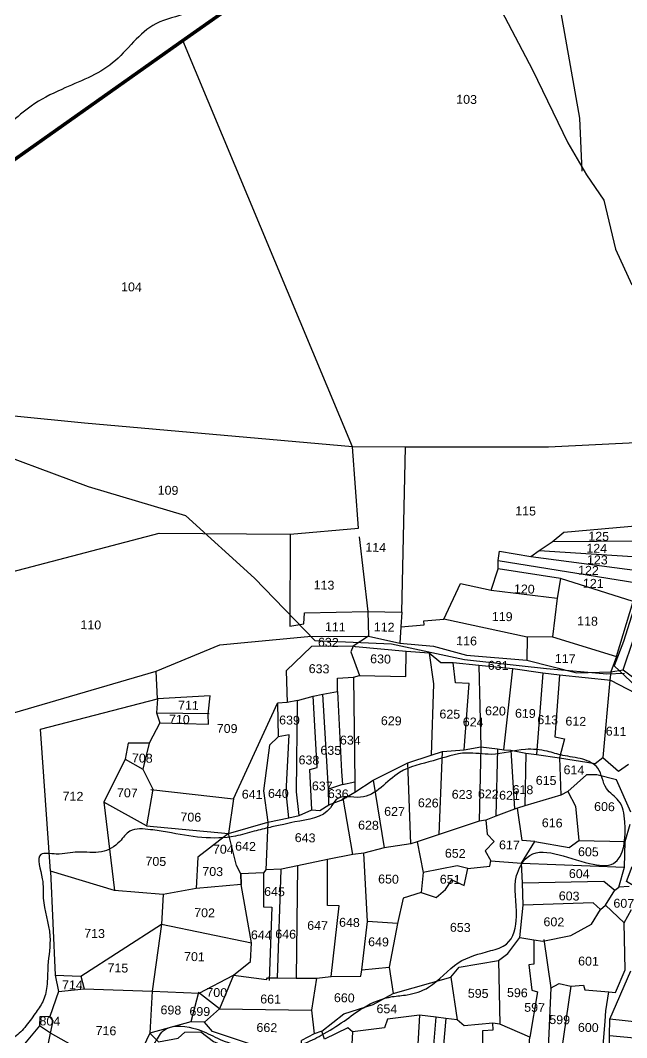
# Model space of a CAD drawing. Header units: inches. Extents: x 180371 to 190018, y 1621195 to 1629901.
# Drawn here: x 183171 to 184041, y 1627009 to 1628469 of the extents above; entities that cross this region are included whole.
import ezdxf
from ezdxf.enums import TextEntityAlignment as Align

# ---------------------------------------------------------------- set-up
doc = ezdxf.new("R2010")
doc.units = ezdxf.units.IN
doc.header["$MEASUREMENT"] = 0
for name, color, linetype in [('DIMENSION', 7, 'Continuous'), ('PLOTS', 7, 'Continuous'), ('ROAD', 1, 'Continuous'), ('STREAM', 4, 'Continuous'), ('VILLAGE BOUNDARY', 5, 'Continuous')]:
    doc.layers.add(name, color=color, linetype=linetype)
doc.styles.get("Standard").update_dxf_attribs({"font": 'arial.ttf'})

msp = doc.modelspace()

# ---------------------------------------------------------------- linework, layer by layer
at = {"layer": 'PLOTS'}
for points in [[(183934.4, 1627584.1), (184026.1, 1627555.9), (184050, 1627634.8), (184055.4, 1627661.4), (184059.7, 1627678.9), (184064.5, 1627698.4), (184063.6, 1627721.5), (184064, 1627744.4), (184063.7, 1627863.2), (184107.3, 1628932.8)], [(182483.4, 1627575.9), (182680.2, 1627591.2), (182985.2, 1627631.9), (183370, 1627733.1), (183557.9, 1627731.3), (183656.1, 1627740.2), (183647.3, 1627856.9), (183404, 1628440)], [(184455.2, 1628052.1), (184331.7, 1628044.9), (184309, 1627941), (184159.7, 1627946.1), (184137.9, 1627866), (184088.5, 1627865.6), (184063.7, 1627863.2), (183928.9, 1627856.3), (183723.4, 1627856.5), (183647.3, 1627856.9), (183262.9, 1627890.9), (183060.5, 1627910.8), (182748.1, 1627967)], [(184036, 1627536.7), (184065.3, 1627624.8), (184083.2, 1627707.8), (184084.6, 1627735.3), (184085.3, 1627767.6), (184085.7, 1627792.1), (184088.5, 1627865.6)], [(183718.1, 1627619.6), (183723.4, 1627856.5)], [(183903.1, 1627699.4), (183915.4, 1627707.9), (183933.8, 1627720.3), (183950.5, 1627734.3), (184064, 1627744.4)], [(183557.9, 1627731.3), (183557.7, 1627599.5), (183577.8, 1627602.9), (183578.5, 1627618.3), (183669.4, 1627620.6), (183718.1, 1627619.6), (183716.9, 1627598.3), (183715.2, 1627574.8)], [(183657.1, 1627727.4), (183669.4, 1627620.6), (183670.4, 1627585.2)], [(184063.6, 1627721.5), (183933.8, 1627720.3)], [(183846.6, 1627651.2), (183856.4, 1627681.8), (183856.5, 1627693.6), (183858.4, 1627707.1), (183903.1, 1627699.4), (184059.7, 1627678.9)], [(183915.4, 1627707.9), (184064.5, 1627698.4)], [(183856.5, 1627693.6), (184055.4, 1627661.4)], [(184050, 1627634.8), (183946, 1627667.7), (183856.4, 1627681.8)], [(183716.9, 1627598.3), (183750.2, 1627601.1), (183749.7, 1627607), (183778.4, 1627609.4), (183802.6, 1627660.8), (183846.6, 1627651.2), (183941.3, 1627639.8), (183934.4, 1627584.1), (183898.2, 1627583.8), (183778.4, 1627609.4)], [(183946, 1627667.7), (183941.3, 1627639.8)], [(182976.1, 1627420.7), (183366, 1627534.7), (183456.9, 1627572.7), (183583.2, 1627584.7), (183670.4, 1627585.2), (183715.2, 1627574.8), (183763.7, 1627570.8), (183811.1, 1627557.8), (183897.5, 1627550.6), (183969.5, 1627532.5), (184017.9, 1627533.7), (184036, 1627536.7), (184073.6, 1627508.3)], [(183670.4, 1627585.2), (183648.6, 1627570.6), (183645.2, 1627562.6), (183657.4, 1627528.8)], [(183898.2, 1627583.8), (183897.5, 1627550.6)], [(184066, 1627496.7), (184018, 1627521.4), (183944.5, 1627529.2), (183920.5, 1627531.7), (183877.3, 1627537.9), (183828.6, 1627542.9), (183791.9, 1627546.7), (183774.2, 1627546.9), (183757.4, 1627560.8), (183724.4, 1627562.9), (183651.9, 1627569.7), (183648.6, 1627570.6), (183588.7, 1627570.4), (183552.3, 1627535.4), (183553.5, 1627489.9), (183540, 1627488.9), (183540.7, 1627440.7), (183528.2, 1627428.4), (183519.8, 1627362.8), (183525.8, 1627317.8), (183522.9, 1627249.7)], [(183568.7, 1627492.7), (183590.8, 1627498.7), (183604.8, 1627501.8), (183626.1, 1627505.4), (183626.1, 1627524.8), (183648.7, 1627526.1), (183657.4, 1627528.8), (183723.9, 1627527.1), (183724.4, 1627562.9)], [(183757.4, 1627560.8), (183763.5, 1627516.8), (183760.1, 1627414.2)], [(184026.1, 1627555.9), (184017.9, 1627533.7)], [(183807.7, 1627421.7), (183814.8, 1627517.2), (183795.1, 1627517.9), (183791.9, 1627546.7)], [(183828.6, 1627542.9), (183831.8, 1627426)], [(183214.1, 1627247.7), (183199.7, 1627451.5), (183367.9, 1627495.3), (183366, 1627534.7)], [(183648.7, 1627526.1), (183650.6, 1627375.8), (183651, 1627361.3)], [(183864.8, 1627422), (183877.3, 1627537.9)], [(183920.5, 1627531.7), (183911.3, 1627415)], [(183944.5, 1627529.2), (183938, 1627440.6), (183951.6, 1627437.7), (183944.6, 1627410.5), (183946.6, 1627356.8)], [(184017.9, 1627533.7), (184016.9, 1627522), (184006.6, 1627411)], [(183367.9, 1627495.3), (183366.4, 1627474.8), (183371, 1627460.6), (183355.5, 1627431.5), (183325.7, 1627431.5), (183321.3, 1627408.3), (183290.8, 1627346.9), (183306.2, 1627219.9)], [(183371, 1627460.6), (183440.9, 1627458.7), (183440.6, 1627473), (183443.2, 1627499.3), (183367.9, 1627495.3)], [(183589.3, 1627335.8), (183586.1, 1627393.5), (183596.7, 1627396.4), (183590.8, 1627498.7)], [(183613.3, 1627343), (183613.2, 1627365.2), (183604.8, 1627501.8)], [(183626.1, 1627505.4), (183631.9, 1627390.6), (183633.2, 1627371.9), (183650.6, 1627375.8)], [(183357.9, 1627364.7), (183476.9, 1627351.6), (183540, 1627488.9)], [(183571, 1627327.7), (183566.9, 1627361.7), (183568.7, 1627492.7), (183553.5, 1627489.9)], [(183366.4, 1627474.8), (183441.9, 1627474)], [(183555.9, 1627324.4), (183552.1, 1627360.8), (183556.4, 1627443.6), (183540.7, 1627440.7)], [(183355.5, 1627431.5), (183346.5, 1627394)], [(183352.1, 1627312.7), (183469.4, 1627301.7), (183525.8, 1627317.8), (183555.9, 1627324.4), (183571, 1627327.7), (183589.3, 1627335.8), (183600.7, 1627334.7), (183613.3, 1627343), (183631.4, 1627349.4), (183651, 1627361.3), (183676.9, 1627378.1), (183726.8, 1627403.1), (183760.1, 1627414.2), (183776.5, 1627419.7), (183807.7, 1627421.7), (183831.8, 1627426), (183855.4, 1627423.1), (183864.8, 1627422), (183874.5, 1627421.2), (183896.2, 1627417), (183911.3, 1627415), (183944.6, 1627410.5), (183995.4, 1627402.3), (184006.6, 1627411), (184029.2, 1627391.2), (184043.7, 1627401.5)], [(183831.8, 1627426), (183829.1, 1627319.4)], [(183855.4, 1627423.1), (183852.9, 1627326.5)], [(183321.3, 1627408.3), (183346.5, 1627394), (183361.1, 1627365.4), (183352.1, 1627312.7), (183290.8, 1627346.9)], [(183771.8, 1627300.4), (183776.5, 1627419.7)], [(183874.5, 1627421.2), (183879.7, 1627336.7)], [(183896.2, 1627417), (183894.9, 1627341.3)], [(183731, 1627286.8), (183726.8, 1627403.1)], [(184047, 1627332.5), (184026.1, 1627379), (183998.1, 1627386), (183983.1, 1627386.2), (183956.6, 1627362.2), (183946.6, 1627356.8), (183894.9, 1627341.3), (183884.2, 1627338.1), (183879.7, 1627336.7), (183852.9, 1627326.5), (183838.7, 1627321), (183829.1, 1627319.4), (183771.8, 1627300.4), (183740.1, 1627289.9), (183731, 1627286.8), (183693.1, 1627281.4), (183663.5, 1627273.7), (183648, 1627271.6), (183611.8, 1627264.2), (183568.6, 1627255.4), (183545.7, 1627250.8), (183522.9, 1627249.7), (183519.6, 1627245.1), (183487.3, 1627244.1), (183487.6, 1627228.7), (183423.2, 1627223), (183375.7, 1627214), (183306.2, 1627219.9), (183214.1, 1627247.7), (183220.8, 1627098.2), (183225.4, 1627074.8), (183213, 1627039.1)], [(183676.9, 1627378.1), (183693.1, 1627281.4)], [(183633.2, 1627371.9), (183613.2, 1627365.2)], [(183476.9, 1627351.6), (183469.4, 1627301.7)], [(183648, 1627271.6), (183634.1, 1627352.5)], [(183956.6, 1627362.2), (183967.5, 1627341.1), (183972.3, 1627291.5)], [(183909.2, 1627290.2), (183891.1, 1627291.9), (183884.2, 1627338.1)], [(183838.7, 1627321), (183840.9, 1627300.8), (183850.8, 1627290.5), (183838, 1627276.8), (183845.9, 1627262.6), (183890, 1627259.4), (184037.7, 1627253.3)], [(184044.2, 1627225.6), (184029.7, 1627224.9), (184037.7, 1627253.3), (184038.9, 1627290.2), (184045.7, 1627315)], [(183225.4, 1627074.8), (183262.5, 1627079), (183360.2, 1627075.3), (183427.7, 1627072.8), (183476.5, 1627098.3), (183500.9, 1627117.9), (183502.5, 1627144.8), (183487.6, 1627228.7), (183487.3, 1627244.1), (183480.9, 1627255.6), (183469.4, 1627301.7), (183425.4, 1627267.9), (183423.2, 1627223)], [(183887.4, 1627152.4), (183892.5, 1627199.1), (183891.2, 1627230.8), (183890, 1627259.4), (183909.2, 1627290.2), (183958.3, 1627281.7), (183972.3, 1627291.5), (184038.9, 1627290.2)], [(183740.1, 1627289.9), (183749, 1627245.9), (183746, 1627217), (183767.5, 1627209.9), (183781.1, 1627221.5), (183790.2, 1627235.1), (183807.7, 1627227), (183813, 1627251.3), (183844.3, 1627254.8), (183845.9, 1627262.6)], [(183616.9, 1627096.3), (183628.3, 1627197.8), (183611.4, 1627198.4), (183611.8, 1627264.2)], [(183660.8, 1627106), (183669, 1627175.4), (183663.5, 1627273.7)], [(183539.7, 1627094.6), (183545.3, 1627249.6)], [(183568.6, 1627255.4), (183566.6, 1627094.3)], [(183813, 1627251.3), (183797.5, 1627255.5), (183749, 1627245.9)], [(184064.3, 1627218.5), (184040.7, 1627233), (184048.7, 1627254.6)], [(183519.6, 1627245.1), (183519.7, 1627196.6), (183531.9, 1627196.1), (183527.7, 1627090.7)], [(183891.2, 1627230.8), (184008.2, 1627233.5), (184023.7, 1627220.4)], [(184010.7, 1627198.9), (184023.7, 1627220.4), (184029.7, 1627224.9)], [(183375.7, 1627214), (183373.4, 1627171.5), (183360.2, 1627075.3), (183356.8, 1627015.1), (183369.3, 1627002.7), (183397.4, 1627008), (183407, 1627016.4), (183429.7, 1627016.9), (183448.2, 1627003), (183469.4, 1626994.8), (183489.2, 1626989.3), (183511.3, 1626985.6), (183545.5, 1626992.9), (183574.1, 1626999), (183574.5, 1627004.8)], [(183746, 1627217), (183720, 1627208.9), (183711.9, 1627172.4), (183700.3, 1627110.1)], [(183476.5, 1627098.3), (183524.1, 1627092.2), (183525.7, 1627094.7), (183539.7, 1627094.6), (183566.6, 1627094.3), (183595.7, 1627094), (183616.9, 1627096.3), (183659.2, 1627097.2), (183660.8, 1627106), (183700.3, 1627110.1), (183705.8, 1627072.1), (183788.5, 1627095.6), (183800.6, 1627110), (183857, 1627119.6), (183870.3, 1627129.7), (183887.4, 1627152.4), (183907.8, 1627149.2), (183920.7, 1627147.1), (183960.8, 1627155.4), (183990.2, 1627171.4), (184003.3, 1627192.6), (184010.7, 1627198.9), (184037.4, 1627173.5)], [(184003.3, 1627192.6), (183992.9, 1627202), (183892.5, 1627199.1)], [(184006, 1626985.9), (184009.9, 1627032.3), (184011.1, 1627047.1), (184015.2, 1627074.4), (184024.6, 1627073.6), (184038.7, 1627106.2), (184037.4, 1627173.5), (184048, 1627192.7)], [(183711.9, 1627172.4), (183669, 1627175.4)], [(183257.5, 1627097.1), (183373.4, 1627171.5), (183502.5, 1627144.8)], [(183907.8, 1627149.2), (183907.7, 1627114.2), (183900.7, 1627113.1), (183904.6, 1627076.9), (183912.8, 1627074.6), (183901.7, 1627009.4)], [(183928.8, 1626993.1), (183932.6, 1627080.3), (183922.6, 1627149.4)], [(183857, 1627119.6), (183858.7, 1627028.1)], [(184016, 1626998.2), (184016.3, 1627011.1), (184016.9, 1627035.3), (184047, 1627104.4)], [(183220.8, 1627098.2), (183257.5, 1627097.1), (183262.5, 1627079)], [(183476.5, 1627098.3), (183456.4, 1627050.1), (183426.3, 1627073.5), (183415.6, 1627031.6)], [(183595.7, 1627094), (183588.7, 1627048.2)], [(183788.5, 1627095.6), (183797.4, 1627034.5)], [(183931.4, 1627079.6), (183944, 1627086.2), (183960.5, 1627082.7), (183978.9, 1627084.2), (183980.9, 1627077.4), (184015.2, 1627074.4)], [(183603.4, 1627018.1), (183635.2, 1627042.9), (183677, 1627056.2), (183705.8, 1627072.1)], [(183960.5, 1627082.7), (183946.9, 1626987.3)], [(183434.9, 1627030.7), (183456.4, 1627050.1), (183588.7, 1627048.2), (183592.7, 1627014.4)], [(183209.4, 1626991.4), (183214.3, 1627015.2), (183217.9, 1627033), (183213, 1627039.1), (183198.9, 1627038.7), (183198.2, 1627025.9), (183176.9, 1626999.6)], [(183499.6, 1626999.6), (183446.5, 1627017.5), (183434.9, 1627030.7), (183415.6, 1627031.6), (183356.8, 1627015.1), (183332.5, 1626963.8)], [(183834.8, 1626926.6), (183834.6, 1627018.8), (183849.5, 1627020), (183848.9, 1627029.3), (183807.5, 1627025.9), (183797.4, 1627034.5), (183781.2, 1627036.4), (183767.6, 1627038), (183743.8, 1627040.8), (183697.8, 1627035.1), (183693.5, 1627022.8), (183647.3, 1627017.1), (183640.9, 1627022.9), (183607.1, 1627006.5), (183603.4, 1627018.1), (183592.7, 1627014.4), (183574.5, 1627004.8)], [(183743.8, 1627040.8), (183737.8, 1626940.7), (183735.1, 1626894.8)], [(183737.8, 1626940.7), (183759.5, 1626940.7), (183767.6, 1627038)], [(183781.2, 1627036.4), (183768.8, 1626895.6)], [(183994.8, 1626968.3), (183946.9, 1626987.3), (183928.8, 1626993.1), (183917.2, 1626993.7), (183901.1, 1626998.6), (183901.7, 1627009.4), (183858.7, 1627028.1), (183848.9, 1627029.3)], [(184161.7, 1627019.3), (184016.9, 1627035.3)], [(183160.6, 1626860.2), (183183.6, 1626865.6), (183193.5, 1626867.9), (183209.7, 1626880), (183230.3, 1626891.1), (183239.1, 1626895.9), (183264.3, 1626927.9), (183283.5, 1626921.2), (183298.4, 1626943.3), (183301.7, 1626965.8), (183214.3, 1627015.2), (183198.2, 1627025.9)], [(183647.3, 1627017.1), (183641.4, 1626904.5)], [(184177.3, 1626995.7), (184164.8, 1626997.5), (184016.3, 1627011.1)]]:
    msp.add_lwpolyline(points, dxfattribs=at)
at = {"layer": 'ROAD'}
for points in [[(183851.7, 1628786.9), (183939.7, 1628518.1), (183973.3, 1628328.6), (183976.4, 1628252.7)], [(183841.2, 1628521.3), (183905.8, 1628397.9), (183956.2, 1628293.3), (183983.4, 1628247.5), (184008, 1628210.8), (184024.8, 1628140.7), (184048.2, 1628089.5)], [(182829.4, 1628068.2), (182955.7, 1627950.3), (183100.8, 1627862), (183268.3, 1627799.9), (183408, 1627758.4), (183507, 1627668.3), (183593.6, 1627578.7), (183703.4, 1627574.2), (183808.3, 1627551.7), (183925.8, 1627538.5), (184012.2, 1627531.1), (184037.9, 1627531.8)], [(184061.4, 1627657.6), (184036.3, 1627577.5), (184022.9, 1627542.5), (184077.5, 1627491.3)]]:
    msp.add_lwpolyline(points, dxfattribs=at)
at = {"layer": 'STREAM'}
for points in [[(184101.8, 1628954.5), (184076.9, 1628931.5), (184030.8, 1628897.3), (183996.6, 1628883.8), (183913.7, 1628825.4), (183847, 1628782.6), (183791.7, 1628748.4), (183752.6, 1628715.5), (183718.3, 1628686.5), (183651, 1628654.2), (183592.1, 1628596), (183523, 1628550.1), (183466.1, 1628516.7), (183410.8, 1628480.1), (183365.5, 1628464.2), (183303.2, 1628407.9), (183230.2, 1628370), (183186.4, 1628346), (183129.1, 1628294.2), (183082.6, 1628255.8), (182998.2, 1628205.4), (182956.3, 1628159.7), (182885, 1628085.7), (182840, 1628041.7), (182745, 1627999.8), (182643.1, 1627924.7), (182579.3, 1627901.1), (182505.5, 1627866.4), (182459.5, 1627812.8), (182392.9, 1627770), (182279.2, 1627702.5), (182152.6, 1627632.8), (182103.7, 1627604.6), (182031, 1627538.7), (181981.7, 1627482.8), (181934.5, 1627408.3), (181906, 1627347.9), (181844.5, 1627262.2), (181775.7, 1627164.7), (181719.7, 1627059.2), (181639.9, 1626926), (181522.6, 1626789), (181456.6, 1626697.9), (181367.7, 1626555.8), (181234.2, 1626432.6), (181138.9, 1626292), (181084, 1626248.2), (181041.7, 1626186.1), (181003.1, 1626131.1)], [(181652.2, 1625047.6), (181674.7, 1625072.5), (181721, 1625122.3), (181760.1, 1625142.2), (181819.6, 1625181), (181860.3, 1625213.5), (181924.5, 1625223.6), (181994.7, 1625230.2), (182020.1, 1625253.4), (182068.7, 1625280.4), (182130.5, 1625301.2), (182192.3, 1625320.7), (182274.8, 1625344.4), (182330.6, 1625363.3), (182407.4, 1625399.1), (182478.3, 1625408.3), (182508.7, 1625409.7), (182600.9, 1625416.6), (182690.4, 1625422.1), (182812.7, 1625434.4), (182884.3, 1625441.6), (182983.4, 1625461.7), (183028.8, 1625464.1), (183082.7, 1625487.7), (183230.9, 1625532.2), (183313.7, 1625567.2), (183325.6, 1625595), (183411.5, 1625617.3), (183473.4, 1625638.1), (183528.1, 1625669.1), (183547.3, 1625694.7), (183579.2, 1625722.1), (183647, 1625765.1), (183705.8, 1625804.7), (183761.3, 1625838.9), (183812.5, 1625863.3), (183852.6, 1625897.2), (183876.6, 1625929.4), (183907.9, 1625953), (183966.8, 1625993.9), (184041.4, 1626054.5), (184072.4, 1626101.2), (184119.6, 1626157), (184146.7, 1626176.5), (184227, 1626214), (184259.5, 1626232.7), (184279.7, 1626278.3), (184299.5, 1626296.6), (184350.2, 1626327.7), (184396.6, 1626344.1), (184450.3, 1626328.3), (184480.6, 1626305.7), (184503.9, 1626301.3), (184544.4, 1626321.1), (184567.9, 1626354.2), (184633.9, 1626417), (184677.9, 1626476.8), (184718.2, 1626556.8), (184728.7, 1626583.9), (184746.4, 1626633), (184765.8, 1626730.5), (184778.1, 1626780.3), (184796.9, 1626850.7), (184828.3, 1626920.1), (184851.8, 1626959.7), (184875.7, 1626985.9), (184926.8, 1627064.6), (185022.1, 1627124.1), (185040, 1627151.8), (185134.7, 1627210.6), (185188.9, 1627250.2), (185205.3, 1627271.3), (185252.8, 1627338.1), (185285.8, 1627419.5), (185328.8, 1627465.4), (185405.8, 1627507.9), (185453.4, 1627551), (185546.3, 1627650.3), (185602.2, 1627705.2), (185638, 1627729.9), (185676, 1627756.5), (185700.5, 1627783.4), (185718.4, 1627908.9), (185726.4, 1628007.5), (185740.9, 1628100), (185746.7, 1628154.6), (185747.1, 1628177.3), (185774.2, 1628294.5), (185822.5, 1628370.9), (185859.8, 1628436.2), (185894.9, 1628487.6), (185964.9, 1628611.4), (186020.7, 1628696.4), (186059.5, 1628768.4), (186115.7, 1628840.6), (186167.2, 1628877.7), (186203.9, 1628875.6), (186304.2, 1628894.4), (186373.5, 1628889.8), (186439.4, 1628872.5), (186502, 1628848.8), (186558.3, 1628832.8), (186600.7, 1628817), (186631.3, 1628800.3), (186680.1, 1628784.4), (186728.9, 1628765.3), (186778.7, 1628745.1), (186826.3, 1628723.9), (186853, 1628719.1), (186865.7, 1628717.8), (186883.9, 1628719.5), (186906.5, 1628725.5), (186923.8, 1628734.8), (186949, 1628766.3)], [(185955.1, 1624057.8), (185954, 1624088), (185933.6, 1624127.5), (185915.2, 1624170.7), (185890.2, 1624204.6), (185868.2, 1624258), (185855.4, 1624283.9), (185846.6, 1624335), (185832, 1624378.1), (185814.4, 1624443.1), (185811.2, 1624491.4), (185795.5, 1624535.9), (185792, 1624574.8), (185772.9, 1624613.7), (185758, 1624660.3), (185739.2, 1624697.6), (185724, 1624741), (185705.8, 1624780.7), (185703.8, 1624827.5), (185707.4, 1624857.4), (185710.3, 1624896.3), (185740.6, 1624952.7), (185751.8, 1624978.2), (185754.5, 1625007.2), (185762.8, 1625034.7), (185759.7, 1625096.9), (185757.7, 1625125.6), (185747.3, 1625163.5), (185752.3, 1625196.6), (185744.5, 1625235.7), (185749.4, 1625268.6), (185748.2, 1625282.8), (185733.1, 1625290.4), (185736.8, 1625312.9), (185737.8, 1625351.2), (185737.1, 1625369.7), (185739.7, 1625381.4), (185737, 1625393), (185704.5, 1625417.1), (185681.3, 1625428.1), (185665.5, 1625440.2), (185663.2, 1625461.9), (185670.7, 1625500.4), (185684.6, 1625540.2), (185691.7, 1625571.7), (185699.9, 1625590.3), (185712.5, 1625605.3), (185735.8, 1625616.6), (185740.3, 1625628.3), (185727.9, 1625639.5), (185715.7, 1625658.7), (185723.9, 1625707.6), (185725.4, 1625742.9), (185727.3, 1625782.2), (185736.3, 1625806.1), (185741.1, 1625829.3), (185742.1, 1625853.7), (185741.3, 1625883.7), (185748.9, 1625937.7), (185747.4, 1625993), (185743.1, 1626036), (185734.3, 1626067.9), (185677, 1626091.3), (185635.4, 1626102.6), (185603.7, 1626114), (185568.6, 1626118.2), (185543.3, 1626127), (185521.4, 1626136.8), (185516, 1626162.1), (185563.9, 1626190.8), (185610.8, 1626205.1), (185648.6, 1626229.3), (185685.5, 1626259.2), (185737.4, 1626313.8), (185776.9, 1626377.8), (185798.8, 1626422), (185836.6, 1626486.2), (185850.4, 1626513), (185849.4, 1626548.6), (185849.1, 1626572.6), (185868.2, 1626609.1), (185898.6, 1626644.3), (185909, 1626693.5), (185924.8, 1626729.6), (185931.8, 1626760.4), (185951.2, 1626802.7), (185967, 1626844.5), (185975.8, 1626876.5), (185984.1, 1626925.6), (185988.3, 1626969.1), (185981.3, 1626981.7), (185948.3, 1626985.3), (185941.2, 1626997), (185953.1, 1627056), (185960, 1627121.7), (185964.7, 1627164.1), (185973.2, 1627202.1), (185978.5, 1627230.8), (185984.3, 1627327.1), (185989.2, 1627378.5), (185995.2, 1627420), (185996.2, 1627451.3), (185990.2, 1627494.7), (185980.5, 1627589.6), (185980.2, 1627642.4), (185991.2, 1627674.3), (186008.8, 1627717.7), (186051.6, 1627819.7), (186065.3, 1627859.3), (186072.6, 1627900.8), (186090.5, 1627980), (186117.8, 1628055.4), (186130.7, 1628101.5), (186161.4, 1628173.2), (186188.2, 1628227.2), (186217.6, 1628277.2), (186242.3, 1628292.6), (186253, 1628330.6), (186265.9, 1628355.7), (186291, 1628386.7), (186335.9, 1628400.4), (186370.6, 1628414.3), (186406.2, 1628438.1), (186428.5, 1628456.5), (186460, 1628461.9), (186496.2, 1628469.8), (186524.3, 1628503.5), (186567, 1628513.8), (186647.1, 1628509.3), (186699.6, 1628515.2), (186741.2, 1628538.4), (186802, 1628526), (186837.3, 1628512.4), (186861.7, 1628526.5), (186877, 1628566.1), (186879.4, 1628619.3), (186872.7, 1628672.9), (186867.5, 1628689.5), (186810.8, 1628707.1), (186763.2, 1628729.3), (186687.5, 1628758.3), (186630.2, 1628776.6), (186565.5, 1628805.3), (186499.3, 1628826.5), (186441.4, 1628851.7), (186360.9, 1628875.3), (186295.9, 1628867.5), (186202, 1628855.1), (186135.8, 1628834.5), (186092.7, 1628784.3), (186044.1, 1628714), (186017.4, 1628648.6), (185952.4, 1628557.2), (185899.7, 1628463.4), (185874.7, 1628415.8), (185860.2, 1628384.3), (185826.8, 1628327.9), (185781.9, 1628245.7), (185761.4, 1628183.6), (185759.9, 1628106.7), (185759.8, 1628048.8), (185745.8, 1627950.1), (185745, 1627911.7), (185734.3, 1627869.1), (185727, 1627831.9), (185714.9, 1627777.1), (185696.6, 1627743.4), (185631.9, 1627693.2), (185582.3, 1627661.1), (185560.2, 1627622.3), (185514.7, 1627582), (185472.7, 1627544.3), (185420.2, 1627500), (185358.3, 1627462.7), (185322.1, 1627442.1), (185293.4, 1627383.6), (185265.5, 1627328.5), (185232.8, 1627276.2), (185214.2, 1627247.3), (185162.1, 1627222.3), (185112.4, 1627180.6), (185070.6, 1627152.6), (185026.5, 1627114.3), (184968.6, 1627073.5), (184927.4, 1627044.1), (184915.1, 1627017.2), (184879.2, 1626975.3), (184850, 1626928.4), (184820.8, 1626877.1), (184805.8, 1626814.2), (184791.9, 1626737.4), (184769.5, 1626649.2), (184747.5, 1626581.6), (184733.1, 1626550.3), (184713.1, 1626510.1), (184695.2, 1626475.4), (184655.3, 1626413.9), (184621.6, 1626378.9), (184596.1, 1626340.9), (184545.9, 1626304.1), (184512.4, 1626282), (184477.9, 1626278.6), (184428.5, 1626316.7), (184384.7, 1626316.1), (184308.9, 1626273.6), (184292.7, 1626219.6), (184240.9, 1626177.7), (184204.4, 1626142.6), (184166.1, 1626119.3), (184118, 1626083.2), (184089.8, 1626048.7), (184060.9, 1626016.9), (184040.4, 1625987.1), (184027.8, 1625976.4), (184026.3, 1625937.2), (184019.6, 1625910.5), (184006.1, 1625887.4), (183959.4, 1625824.1), (183925.3, 1625805.5), (183905, 1625750.9), (183889.3, 1625688.7), (183883.4, 1625633.8), (183876.3, 1625588.5), (183893.8, 1625570.3), (183894, 1625510.2), (183876.8, 1625475.5), (183890.5, 1625437.4), (183914.2, 1625419.1), (183943.9, 1625388.9), (184003.8, 1625325.6), (184032.6, 1625285.1), (184045.1, 1625256.7), (184050.7, 1625225), (184055.5, 1625190.5), (184101, 1625162.8), (184124.4, 1625163), (184161.8, 1625135.2), (184171.3, 1625093.7), (184178.3, 1625035.2), (184178.4, 1625003.5), (184174.5, 1624978.9), (184172.5, 1624948), (184169.2, 1624923.3), (184191.2, 1624884.1), (184183.3, 1624835.4), (184168.2, 1624766.3), (184164.1, 1624732.7), (184225.5, 1624672.4), (184242, 1624639.7), (184247.3, 1624594), (184285.1, 1624523.1), (184325.6, 1624482.5), (184372.6, 1624493.9), (184381.6, 1624495.8), (184389, 1624486.7), (184399.6, 1624470), (184406, 1624444.4), (184406.8, 1624416.2), (184414.4, 1624383.8), (184417.8, 1624346.6), (184424.8, 1624318.3), (184433.2, 1624286.5), (184437.7, 1624272.6)], [(181068.5, 1626193.9), (181095.2, 1626190.4), (181142.5, 1626195.9), (181241.2, 1626200.4), (181321.1, 1626226.1), (181476.9, 1626255.2), (181525.5, 1626277), (181606.5, 1626295.8), (181703.7, 1626293.9), (181811.7, 1626337.9), (181835.1, 1626368.6), (181927.4, 1626419.3), (182035.9, 1626467.7), (182129.6, 1626524.5), (182265.5, 1626578.9), (182361.9, 1626596), (182466, 1626605), (182509.7, 1626608.9), (182611.2, 1626609.3), (182671.5, 1626608.1), (182751.2, 1626587.5), (182777.3, 1626581.4), (182825.8, 1626569.5), (182899.9, 1626578), (182914.6, 1626591.6), (182962.9, 1626601.5), (182986.4, 1626611.5), (182998.5, 1626621.1), (182994.4, 1626637.1), (182994.7, 1626652), (183016.9, 1626673.4), (183035.1, 1626688.9), (183061.7, 1626700.7), (183088.2, 1626709.1), (183101.8, 1626717.7), (183119.1, 1626726.7), (183130.9, 1626734.6), (183155.8, 1626744.1), (183177.2, 1626748.1), (183205.8, 1626752.4), (183219, 1626757.2), (183236.2, 1626764.6), (183264.2, 1626754.7), (183291.8, 1626748.3), (183287.8, 1626748.4), (183314, 1626752.6), (183333, 1626753), (183347.5, 1626761.6), (183348.4, 1626773.5), (183345.1, 1626784.2), (183352.2, 1626817.9), (183348.7, 1626840.7), (183348.5, 1626858.8), (183333.5, 1626885.1), (183328.9, 1626905.6), (183328.6, 1626931.3), (183330.3, 1626957.3), (183362.8, 1626999.4), (183375.8, 1627018.3), (183418.6, 1627022.5), (183447.1, 1627011.1), (183475.4, 1626999.7), (183534.4, 1626996.4), (183577, 1627000.4), (183602.7, 1627012.3), (183635.3, 1627032.5), (183663.1, 1627051.7), (183704.6, 1627067.6), (183726, 1627070.3), (183756.5, 1627081), (183799.3, 1627116.3), (183845.9, 1627133.6), (183868.3, 1627143.1), (183882.8, 1627182.7), (183883, 1627241.3), (183897.9, 1627267.4), (183987.7, 1627258.6), (184022.1, 1627258.9), (184038.2, 1627318.7), (184029.3, 1627348.7), (184011.8, 1627366.4), (183999.4, 1627395.5), (183977.8, 1627408.3), (183949.1, 1627413.9), (183926.8, 1627419.8), (183895.6, 1627422.4), (183846.7, 1627415.4), (183811.5, 1627417.3), (183763.1, 1627406.1), (183714.9, 1627389.4), (183658.8, 1627353.8), (183624.2, 1627350.5), (183615.9, 1627338.8), (183564.7, 1627318.3), (183548.8, 1627314.9), (183529.1, 1627310.6), (183506.6, 1627304.9), (183479.4, 1627298), (183431.5, 1627296.1), (183381.9, 1627303.6), (183357.7, 1627307.2), (183328.1, 1627305), (183313.5, 1627290.4), (183287.4, 1627275.4), (183253.5, 1627275.1), (183222.4, 1627272.3), (183200.3, 1627271.5), (183202.4, 1627236.9), (183203.7, 1627208.9), (183213.3, 1627154.5), (183210.5, 1627112.3), (183208.9, 1627082), (183203, 1627060.2), (183192.2, 1627043.5), (183177.4, 1627023.5), (183160.1, 1627007.9), (183139.1, 1626999.4), (183089.7, 1626995.4), (183066.5, 1627000.3), (183043.8, 1626988.3), (183027.9, 1626964.8), (183010.8, 1626950.7), (183003.9, 1626930), (182994.9, 1626902.8), (182985.8, 1626846.5), (182976, 1626828.8), (182972.8, 1626794.6), (182961.6, 1626782.9), (182927, 1626792.5), (182906.7, 1626795.9), (182879.2, 1626789.5), (182837.6, 1626776.4), (182807.6, 1626769), (182784.8, 1626749.1), (182766.6, 1626708.7), (182758.7, 1626683), (182740.6, 1626648), (182731.6, 1626625.3), (182727.4, 1626609.5), (182721.2, 1626598.7)]]:
    msp.add_spline(points, degree=3, dxfattribs=at)
at = {"layer": 'VILLAGE BOUNDARY', "const_width": 5}
msp.add_lwpolyline([(181897.4, 1627260.9), (182075.2, 1627525.8), (182322.9, 1627679.5), (182457.5, 1627769.8), (182748.1, 1627967), (182857.4, 1628048.2), (183093.5, 1628220.3), (183404, 1628440), (183752.7, 1628685.2), (183966.7, 1628835.6), (184107.3, 1628932.8), (184295.9, 1629028.2), (184442.5, 1629068.2), (184564.7, 1629101.5), (184801.7, 1629187.7), (184980.3, 1629203.1), (185248.3, 1629223.2), (185254.4, 1629223.7), (185363.7, 1629200)], dxfattribs=at)
at = {"layer": 'VILLAGE BOUNDARY'}
msp.add_lwpolyline([(181897.4, 1627260.9), (182075.2, 1627525.8), (182322.9, 1627679.5), (182457.5, 1627769.8), (182748.1, 1627967), (182857.4, 1628048.2), (183093.5, 1628220.3), (183404, 1628440), (183752.7, 1628685.2), (183966.7, 1628835.6), (184107.3, 1628932.8), (184295.9, 1629028.2), (184442.5, 1629068.2), (184564.7, 1629101.5), (184801.7, 1629187.7), (184980.3, 1629203.1), (185248.3, 1629223.2), (185254.4, 1629223.7), (185363.7, 1629200)], dxfattribs=at)

# ---------------------------------------------------------------- texts
at = {"layer": 'DIMENSION'}
for s, p in [('103', (183811.2, 1628355.6)), ('104', (183330.3, 1628086.4)), ('109', (183382.8, 1627794.5)), ('115', (183895.9, 1627764.8)), ('125', (184000.7, 1627728.4)), ('114', (183680.8, 1627712.5)), ('124', (183997.9, 1627711.1)), ('123', (183998.8, 1627694.6)), ('122', (183986, 1627679.5)), ('113', (183606.6, 1627658.4)), ('120', (183894, 1627652.7)), ('121', (183992.9, 1627660.8)), ('119', (183862.3, 1627613.2)), ('118', (183984.7, 1627606.7)), ('110', (183272, 1627601.3)), ('111', (183622.9, 1627598.4)), ('112', (183692.9, 1627598.1)), ('632', (183612.8, 1627576.2)), ('116', (183811.2, 1627578.3)), ('630', (183687.7, 1627552.3)), ('117', (183952.7, 1627552.8)), ('633', (183599.5, 1627538.2)), ('631', (183856.5, 1627543)), ('711', (183412.1, 1627485.9)), ('620', (183852.6, 1627477.7)), ('619', (183895.5, 1627474.2)), ('710', (183399.1, 1627465.7)), ('639', (183557.1, 1627464.5)), ('629', (183703.1, 1627463.5)), ('625', (183787.1, 1627473.1)), ('624', (183820.6, 1627461.8)), ('613', (183927.6, 1627465)), ('612', (183967.9, 1627462.9)), ('709', (183467.6, 1627452.5)), ('611', (184025.7, 1627448.5)), ('634', (183644.3, 1627435.7)), ('635', (183616.3, 1627421.1)), ('708', (183345.9, 1627410)), ('638', (183585, 1627407.2)), ('614', (183965.2, 1627393)), ('615', (183925.3, 1627377.9)), ('707', (183324.4, 1627360.1)), ('641', (183503.5, 1627358)), ('640', (183541.1, 1627359.2)), ('637', (183604.1, 1627369.9)), ('636', (183627, 1627358.8)), ('623', (183804.7, 1627357.9)), ('622', (183842.3, 1627358.5)), ('621', (183872.7, 1627356.5)), ('618', (183892, 1627364.7)), ('712', (183246.4, 1627355.3)), ('626', (183756.2, 1627345.7)), ('627', (183707.8, 1627333.4)), ('606', (184009, 1627340.4)), ('706', (183415.5, 1627325.3)), ('628', (183670.4, 1627313.7)), ('616', (183934, 1627317)), ('642', (183494, 1627283.4)), ('643', (183579.5, 1627295.6)), ('617', (183872.6, 1627285.3)), ('704', (183462.1, 1627279.2)), ('652', (183794.9, 1627273.3)), ('605', (183985.9, 1627275.5)), ('705', (183365.3, 1627261.7)), ('703', (183446.9, 1627247.2)), ('604', (183972.8, 1627244.1)), ('650', (183699.1, 1627236.3)), ('651', (183787.6, 1627235.9)), ('645', (183535.6, 1627218.4)), ('603', (183958.3, 1627212.1)), ('607', (184036.7, 1627201.5)), ('702', (183435.2, 1627188)), ('647', (183597.4, 1627169.7)), ('648', (183643.1, 1627174.1)), ('653', (183802.1, 1627166.9)), ('602', (183936.4, 1627174.9)), ('713', (183277.4, 1627158.3)), ('644', (183516.6, 1627156.1)), ('646', (183551.6, 1627157.4)), ('649', (183684.8, 1627146.2)), ('701', (183420.7, 1627125)), ('715', (183310.8, 1627108.8)), ('601', (183986.1, 1627118.5)), ('714', (183245.6, 1627084.4)), ('700', (183452.7, 1627073.5)), ('660', (183635.7, 1627065.9)), ('595', (183827.8, 1627072.2)), ('596', (183884, 1627073.2)), ('661', (183530, 1627064)), ('654', (183696.8, 1627050.1)), ('597', (183908.7, 1627052)), ('698', (183386.9, 1627048.4)), ('699', (183428.4, 1627046.3)), ('804', (183213.3, 1627032.5)), ('662', (183524.6, 1627023.2)), ('599', (183944.7, 1627034.4)), ('600', (183985.8, 1627023.3)), ('716', (183293.8, 1627018.7))]:
    msp.add_text(s, height=12.77, rotation=358.8627, dxfattribs=at).set_placement(p, align=Align.MIDDLE_CENTER)

doc.saveas('drawing.dxf')
